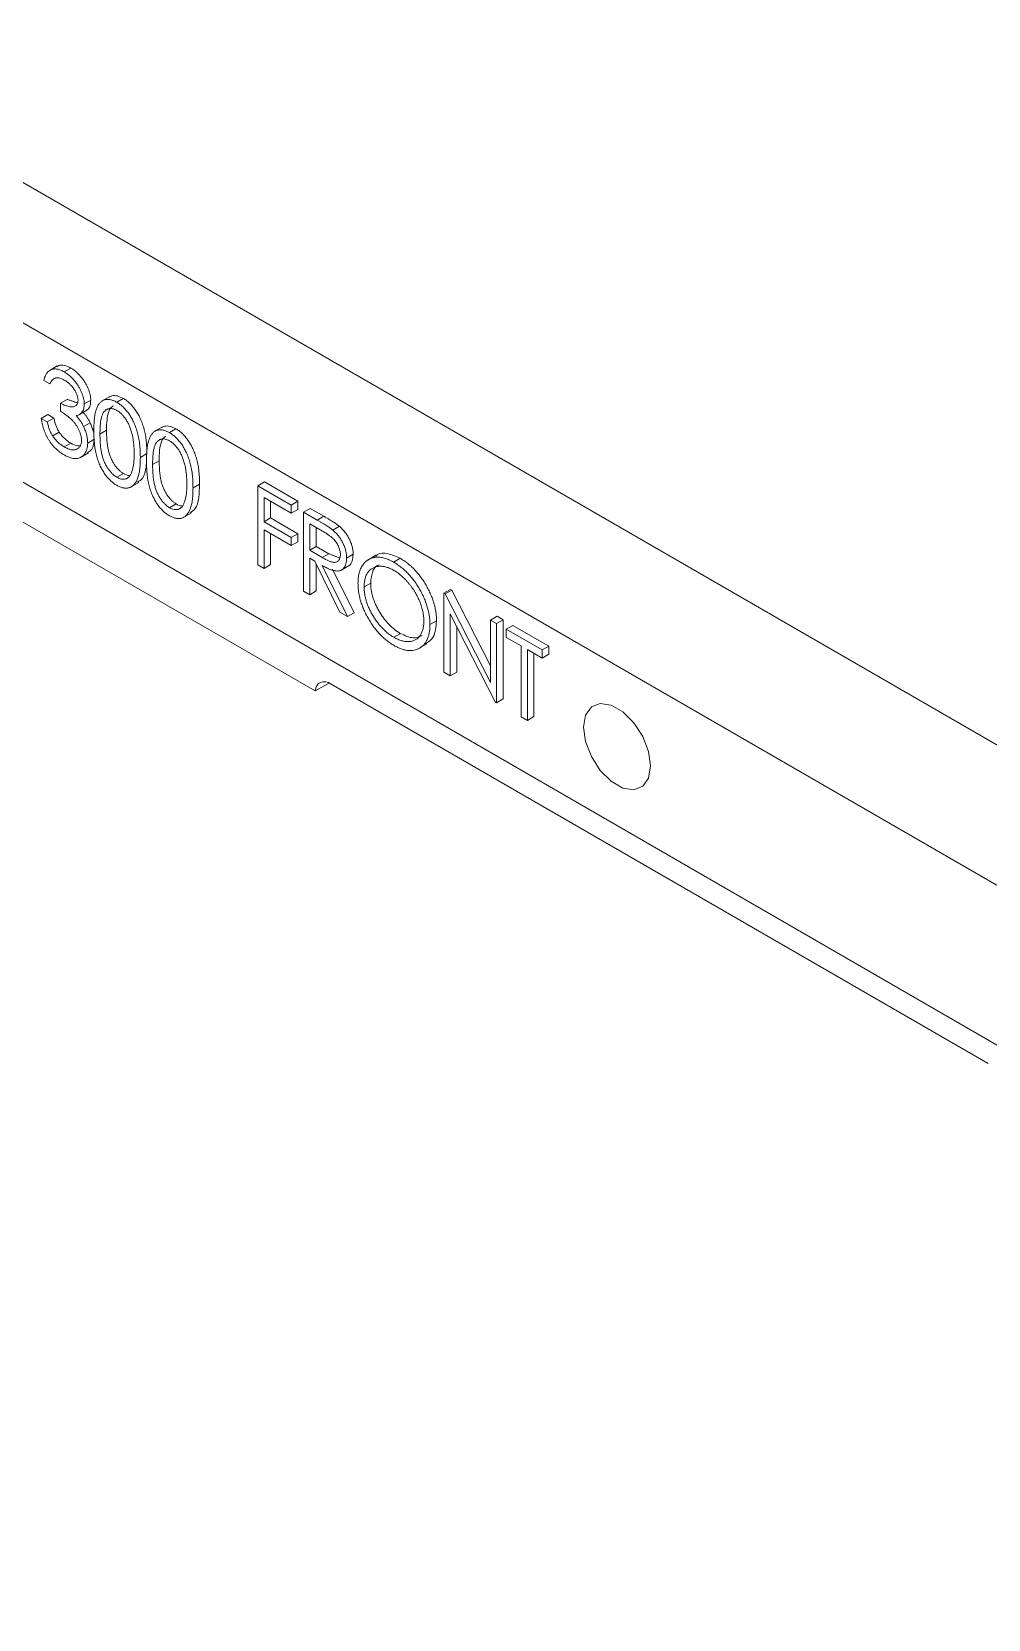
# Model space of a CAD drawing. Header units: inches. Extents: x 0 to 11, y 0 to 8.5.
# Drawn here: x 8.754 to 9.268, y 2.184 to 3.038 of the extents above; entities that cross this region are included whole.
import ezdxf

# ---------------------------------------------------------------- set-up
doc = ezdxf.new("R2010")
doc.units = ezdxf.units.IN
doc.header["$MEASUREMENT"] = 0

msp = doc.modelspace()

# ---------------------------------------------------------------- linework, layer by layer
at = {"color": 7, "linetype": 'Continuous', "lineweight": 15}
for p, q in [((8.46872, 3.1186), (9.77793, 2.36281)), ((8.40331, 3.08084), (9.73373, 2.31281)), ((8.32907, 3.03797), (9.80797, 2.18422)), ((8.33265, 3.01456), (8.90602, 2.68356)), ((8.76737, 2.85822), (8.76295, 2.85567)), ((8.77107, 2.85506), (8.77461, 2.8571)), ((8.76341, 2.84858), (8.76011, 2.85049)), ((8.76908, 2.83822), (8.77262, 2.84026)), ((8.76908, 2.83386), (8.76908, 2.83822)), ((8.77887, 2.8319), (8.78329, 2.83445)), ((8.78183, 2.8378), (8.78536, 2.83985)), ((8.79563, 2.8418), (8.79121, 2.83925)), ((8.79933, 2.83875), (8.80287, 2.84079)), ((8.75869, 2.83004), (8.76223, 2.83208)), ((8.75869, 2.83004), (8.762, 2.82813)), ((8.762, 2.82813), (8.76553, 2.83017)), ((8.76223, 2.83208), (8.76553, 2.83017)), ((8.78152, 2.8256), (8.78505, 2.82765)), ((8.76488, 2.82059), (8.76842, 2.82263)), ((8.78372, 2.81678), (8.78725, 2.81882)), ((8.79033, 2.82159), (8.79386, 2.82363)), ((8.82396, 2.82545), (8.81954, 2.8229)), ((8.82766, 2.82239), (8.8312, 2.82443)), ((8.77103, 2.81474), (8.77457, 2.81678)), ((8.77978, 2.80896), (8.7842, 2.81151)), ((8.81205, 2.80904), (8.81558, 2.81108)), ((8.79945, 2.79834), (8.80298, 2.80038)), ((8.81866, 2.80524), (8.82219, 2.80728)), ((8.80678, 2.79303), (8.8112, 2.79558)), ((8.84038, 2.79268), (8.84391, 2.79472)), ((8.87532, 2.79379), (8.87885, 2.79583)), ((8.87532, 2.79379), (8.89326, 2.78344)), ((8.87532, 2.75127), (8.87532, 2.79379)), ((8.87885, 2.79583), (8.89679, 2.78548)), ((8.82778, 2.78198), (8.83131, 2.78402)), ((8.89326, 2.77907), (8.87862, 2.78752)), ((8.87862, 2.78752), (8.87862, 2.77444)), ((8.88216, 2.78548), (8.88216, 2.77648)), ((8.89326, 2.78344), (8.89679, 2.78548)), ((8.89326, 2.78344), (8.89326, 2.77907)), ((8.89679, 2.78548), (8.89679, 2.78112)), ((8.83511, 2.77668), (8.83953, 2.77923)), ((8.87862, 2.77444), (8.88216, 2.77648)), ((8.88216, 2.77648), (8.89679, 2.76803)), ((8.89326, 2.77907), (8.89679, 2.78112)), ((8.89987, 2.77962), (8.9034, 2.78166)), ((8.89987, 2.77962), (8.90724, 2.77537)), ((8.89987, 2.73709), (8.89987, 2.77962)), ((8.9034, 2.78166), (8.91077, 2.77741)), ((8.90724, 2.77537), (8.91077, 2.77741)), ((8.87862, 2.77444), (8.89326, 2.76599)), ((8.89326, 2.76163), (8.87862, 2.77008)), ((8.87862, 2.77008), (8.87862, 2.74936)), ((8.88216, 2.76804), (8.88216, 2.7514)), ((8.89326, 2.76599), (8.89679, 2.76803)), ((8.89679, 2.76803), (8.89679, 2.76367)), ((8.91008, 2.76936), (8.90317, 2.77335)), ((8.90317, 2.77335), (8.90317, 2.75917)), ((8.90671, 2.77131), (8.90671, 2.76122)), ((8.91558, 2.76997), (8.91912, 2.77201)), ((8.89326, 2.76599), (8.89326, 2.76163)), ((8.89326, 2.76163), (8.89679, 2.76367)), ((8.90317, 2.75917), (8.90671, 2.76122)), ((8.90317, 2.75917), (8.90992, 2.75522)), ((8.90671, 2.76122), (8.91345, 2.75726)), ((8.87862, 2.74936), (8.87532, 2.75127)), ((8.87862, 2.74936), (8.88216, 2.7514)), ((8.90586, 2.75326), (8.90317, 2.75481)), ((8.90317, 2.75481), (8.90317, 2.73518)), ((8.91939, 2.72582), (8.90586, 2.75326)), ((8.90671, 2.75154), (8.90671, 2.73722)), ((8.90992, 2.75522), (8.91345, 2.75726)), ((8.90995, 2.7509), (8.92348, 2.72346)), ((8.91991, 2.74829), (8.92433, 2.75085)), ((8.923, 2.75489), (8.92654, 2.75693)), ((8.93879, 2.75643), (8.93437, 2.75387)), ((8.94826, 2.75277), (8.9518, 2.75481)), ((8.91549, 2.74887), (8.92701, 2.7255)), ((8.93245, 2.73938), (8.93598, 2.74142)), ((8.90317, 2.73518), (8.89987, 2.73709)), ((8.90317, 2.73518), (8.90671, 2.73722)), ((8.97541, 2.73601), (8.97895, 2.73805)), ((8.97541, 2.69348), (8.97541, 2.73601)), ((8.97541, 2.73601), (8.97611, 2.73561)), ((8.97611, 2.73561), (8.97964, 2.73765)), ((8.97611, 2.73561), (9.00044, 2.68809)), ((8.97895, 2.73805), (8.97964, 2.73765)), ((8.97964, 2.73765), (9.00044, 2.69704)), ((8.92348, 2.72346), (8.91939, 2.72582)), ((8.92348, 2.72346), (8.92701, 2.7255)), ((9.00299, 2.67756), (8.97872, 2.72497)), ((8.97872, 2.72497), (8.97872, 2.69157)), ((9.00044, 2.72156), (9.00397, 2.7236)), ((9.00397, 2.7236), (9.00728, 2.7217)), ((8.96786, 2.71912), (8.97139, 2.72116)), ((8.98225, 2.71806), (8.98225, 2.69361)), ((9.00044, 2.72156), (9.00374, 2.71965)), ((9.00044, 2.68809), (9.00044, 2.72156)), ((9.00374, 2.71965), (9.00728, 2.7217)), ((9.00374, 2.71965), (9.00374, 2.67713)), ((9.00728, 2.7217), (9.00728, 2.67917)), ((9.00894, 2.71666), (9.01247, 2.7187)), ((9.00894, 2.71666), (9.0283, 2.70548)), ((9.00894, 2.71229), (9.00894, 2.71666)), ((9.01247, 2.7187), (9.03183, 2.70752)), ((8.94843, 2.71233), (8.95196, 2.71437)), ((8.96175, 2.70621), (8.96617, 2.70877)), ((9.01696, 2.70766), (9.00894, 2.71229)), ((9.01696, 2.66949), (9.01696, 2.70766)), ((9.0283, 2.70548), (9.03183, 2.70752)), ((9.03183, 2.70752), (9.03183, 2.70316)), ((9.0283, 2.70112), (9.02027, 2.70575)), ((9.02027, 2.70575), (9.02027, 2.66759)), ((9.0238, 2.70371), (9.0238, 2.66963)), ((9.0283, 2.70548), (9.0283, 2.70112)), ((9.0283, 2.70112), (9.03183, 2.70316)), ((8.97872, 2.69157), (8.97541, 2.69348)), ((8.97872, 2.69157), (8.98225, 2.69361)), ((9.26825, 2.48313), (8.91476, 2.68719)), ((9.00374, 2.67713), (9.00299, 2.67756)), ((9.00374, 2.67713), (9.00728, 2.67917)), ((9.02027, 2.66759), (9.01696, 2.66949)), ((9.02027, 2.66759), (9.0238, 2.66963))]:
    msp.add_line(p, q, dxfattribs=at)
at = {"color": 7, "linetype": 'Continuous', "lineweight": 15, "flags": 128}
for points in [[(8.90602, 2.68356), (8.90639, 2.6851), (8.90703, 2.68639), (8.90791, 2.68738), (8.909, 2.68805), (8.91027, 2.68837), (8.91169, 2.68833), (8.9132, 2.68793), (8.91476, 2.68719)], [(8.9137, 2.68773), (8.9113, 2.68642), (8.90602, 2.68356)], [(9.08655, 2.64314), (9.08547, 2.65089), (9.08233, 2.65896), (9.07754, 2.66637), (9.07165, 2.67224), (9.06539, 2.67586), (9.05951, 2.67678), (9.05471, 2.6749), (9.05158, 2.67045), (9.05049, 2.66396), (9.05158, 2.65621), (9.05471, 2.64814), (9.05951, 2.64072), (9.06539, 2.63485), (9.07165, 2.63123), (9.07754, 2.63031), (9.08233, 2.63219), (9.08547, 2.63664), (9.08655, 2.64314)]]:
    msp.add_lwpolyline(points, dxfattribs=at)
at = {"color": 7, "linetype": 'Continuous', "lineweight": 15}
for points, knots in [([(8.76011, 2.85049), (8.7602, 2.85086), (8.76037, 2.8516), (8.76074, 2.85258), (8.76114, 2.85349), (8.76161, 2.85426), (8.76213, 2.85494), (8.76273, 2.85549), (8.76338, 2.85595), (8.76409, 2.85627), (8.76484, 2.85651), (8.76563, 2.85662), (8.76646, 2.85664), (8.76731, 2.85654), (8.76821, 2.85633), (8.76913, 2.85602), (8.77009, 2.85561), (8.77074, 2.85525), (8.77107, 2.85506)], [0, 0, 0, 0, 0.072625, 0.141977, 0.208985, 0.273957, 0.336889, 0.398745, 0.460116, 0.520825, 0.580994, 0.640152, 0.698622, 0.757271, 0.816427, 0.876254, 0.937165, 1, 1, 1, 1]), ([(8.77112, 2.85068), (8.7707, 2.8509), (8.76988, 2.85134), (8.7687, 2.85173), (8.7676, 2.85191), (8.76676, 2.85184), (8.76614, 2.85165), (8.7657, 2.85143), (8.76526, 2.85116), (8.76486, 2.85077), (8.76446, 2.85035), (8.7641, 2.84983), (8.76374, 2.84924), (8.76352, 2.8488), (8.76341, 2.84858)], [0, 0, 0, 0, 0.122712, 0.239685, 0.351816, 0.463766, 0.520818, 0.579448, 0.640604, 0.705298, 0.773634, 0.844669, 0.920057, 1, 1, 1, 1]), ([(8.76708, 2.85771), (8.76741, 2.858), (8.76846, 2.8589), (8.77117, 2.85874), (8.77346, 2.85765), (8.77461, 2.8571)], [0, 0, 0, 0, 0.184627, 0.59214, 1, 1, 1, 1]), ([(8.77107, 2.85506), (8.77155, 2.85477), (8.7725, 2.85419), (8.7739, 2.85308), (8.77525, 2.85182), (8.77653, 2.85042), (8.77772, 2.84891), (8.77878, 2.84733), (8.7797, 2.84569), (8.78046, 2.84403), (8.78106, 2.84237), (8.78151, 2.84077), (8.78178, 2.83923), (8.78181, 2.83828), (8.78183, 2.8378)], [0, 0, 0, 0, 0.090254, 0.17854, 0.266093, 0.354631, 0.441886, 0.525747, 0.608114, 0.690197, 0.770821, 0.848326, 0.924012, 1, 1, 1, 1]), ([(8.77461, 2.8571), (8.77509, 2.85681), (8.77604, 2.85623), (8.77744, 2.85512), (8.77878, 2.85386), (8.78007, 2.85246), (8.78126, 2.85096), (8.78232, 2.84937), (8.78323, 2.84774), (8.784, 2.84607), (8.7846, 2.84441), (8.78504, 2.84281), (8.78531, 2.84128), (8.78535, 2.84032), (8.78536, 2.83985)], [0, 0, 0, 0, 0.090254, 0.17854, 0.266093, 0.354631, 0.441886, 0.525747, 0.608114, 0.690197, 0.770821, 0.848326, 0.924012, 1, 1, 1, 1]), ([(8.77852, 2.83973), (8.77852, 2.83995), (8.77851, 2.8404), (8.7784, 2.84111), (8.77824, 2.84183), (8.77801, 2.84256), (8.77771, 2.84332), (8.77735, 2.84408), (8.77691, 2.84486), (8.77642, 2.84564), (8.77589, 2.84642), (8.77531, 2.84715), (8.77469, 2.84785), (8.77405, 2.8485), (8.77336, 2.84911), (8.77264, 2.84968), (8.77189, 2.85021), (8.77138, 2.85052), (8.77112, 2.85068)], [0, 0, 0, 0, 0.055275, 0.109966, 0.163247, 0.218076, 0.273301, 0.330909, 0.390995, 0.454176, 0.518862, 0.583311, 0.648517, 0.715031, 0.782502, 0.852323, 0.924928, 1, 1, 1, 1]), ([(8.76908, 2.83822), (8.76954, 2.83797), (8.77043, 2.83747), (8.77173, 2.83693), (8.77298, 2.8365), (8.77414, 2.83628), (8.7752, 2.83619), (8.77612, 2.83626), (8.77688, 2.83649), (8.77749, 2.83689), (8.77795, 2.83743), (8.77829, 2.83808), (8.77848, 2.83885), (8.77851, 2.83943), (8.77852, 2.83973)], [0, 0, 0, 0, 0.110166, 0.215787, 0.318027, 0.417574, 0.51165, 0.596162, 0.672935, 0.74367, 0.810677, 0.874059, 0.936696, 1, 1, 1, 1]), ([(8.78183, 2.8378), (8.78182, 2.83736), (8.78179, 2.8365), (8.78159, 2.83533), (8.78125, 2.83432), (8.78077, 2.83345), (8.78016, 2.83274), (8.77941, 2.83217), (8.77854, 2.83176), (8.77787, 2.83161), (8.77753, 2.83154)], [0, 0, 0, 0, 0.128068, 0.250608, 0.37063, 0.490072, 0.610375, 0.734313, 0.863217, 1, 1, 1, 1]), ([(8.78536, 2.83985), (8.7853, 2.83891), (8.78517, 2.83703), (8.78425, 2.83504), (8.78315, 2.83461), (8.78271, 2.83444)], [0, 0, 0, 0, 0.374568, 0.748841, 1, 1, 1, 1]), ([(8.78702, 2.82348), (8.78703, 2.82416), (8.78703, 2.82548), (8.78711, 2.82737), (8.78723, 2.82911), (8.7874, 2.8307), (8.78761, 2.83215), (8.78788, 2.83344), (8.7882, 2.83459), (8.78856, 2.83561), (8.78897, 2.83649), (8.78942, 2.83729), (8.78992, 2.83797), (8.79044, 2.83858), (8.79102, 2.83909), (8.79162, 2.83951), (8.79228, 2.83982), (8.79296, 2.84006), (8.79369, 2.84019), (8.79443, 2.84025), (8.7952, 2.84022), (8.79599, 2.84009), (8.7968, 2.8399), (8.79762, 2.8396), (8.79847, 2.83923), (8.79904, 2.83891), (8.79933, 2.83875)], [0, 0, 0, 0, 0.068595, 0.133246, 0.194313, 0.251279, 0.304513, 0.354235, 0.400481, 0.443411, 0.484015, 0.523252, 0.561042, 0.5979, 0.633518, 0.668314, 0.702496, 0.736685, 0.770293, 0.803437, 0.835913, 0.86846, 0.900847, 0.933467, 0.966258, 1, 1, 1, 1]), ([(8.79945, 2.83432), (8.79904, 2.83453), (8.79822, 2.83495), (8.79702, 2.8353), (8.79586, 2.83536), (8.79495, 2.83522), (8.79424, 2.83499), (8.79375, 2.83473), (8.79328, 2.83439), (8.79285, 2.83398), (8.79245, 2.8335), (8.79209, 2.83294), (8.79175, 2.83231), (8.79145, 2.83161), (8.79118, 2.83079), (8.79096, 2.82986), (8.79075, 2.8288), (8.79061, 2.8276), (8.79048, 2.82629), (8.79039, 2.82484), (8.79033, 2.82327), (8.79033, 2.82216), (8.79033, 2.82159)], [0, 0, 0, 0, 0.0603866, 0.1208832, 0.1827546, 0.247811, 0.2812991, 0.3150876, 0.3497024, 0.3848566, 0.4209662, 0.4585112, 0.4971747, 0.537602, 0.580503, 0.6274675, 0.6783882, 0.7339832, 0.7937467, 0.8577137, 0.9266979, 1, 1, 1, 1]), ([(8.79748, 2.83671), (8.79715, 2.83654), (8.79619, 2.83606), (8.79482, 2.83371), (8.79395, 2.82942), (8.79389, 2.82556), (8.79386, 2.82363)], [0, 0, 0, 0, 0.098417, 0.278747, 0.638804, 1, 1, 1, 1]), ([(8.79526, 2.84141), (8.79575, 2.8417), (8.797, 2.84243), (8.79966, 2.84232), (8.8018, 2.8413), (8.80287, 2.84079)], [0, 0, 0, 0, 0.244243, 0.622159, 1, 1, 1, 1]), ([(8.79933, 2.83875), (8.79963, 2.83857), (8.80021, 2.83822), (8.80107, 2.83761), (8.80191, 2.83694), (8.80273, 2.8362), (8.80353, 2.83541), (8.80431, 2.83455), (8.80507, 2.83362), (8.8058, 2.83264), (8.80651, 2.8316), (8.80717, 2.8305), (8.8078, 2.82935), (8.8084, 2.82815), (8.80895, 2.82689), (8.80947, 2.82558), (8.80993, 2.82422), (8.81038, 2.82281), (8.81077, 2.82133), (8.81112, 2.81978), (8.81141, 2.81816), (8.81164, 2.81648), (8.81182, 2.81471), (8.81196, 2.81288), (8.81203, 2.81098), (8.81204, 2.80969), (8.81205, 2.80904)], [0, 0, 0, 0, 0.033788, 0.067194, 0.099862, 0.132567, 0.165151, 0.197913, 0.231319, 0.265083, 0.299255, 0.334399, 0.369943, 0.406284, 0.444064, 0.482998, 0.523354, 0.565537, 0.609613, 0.656391, 0.705885, 0.758325, 0.813832, 0.872795, 0.934722, 1, 1, 1, 1]), ([(8.80287, 2.84079), (8.80316, 2.84061), (8.80375, 2.84027), (8.80461, 2.83965), (8.80545, 2.83898), (8.80627, 2.83824), (8.80707, 2.83745), (8.80785, 2.83659), (8.8086, 2.83567), (8.80933, 2.83468), (8.81004, 2.83364), (8.81071, 2.83254), (8.81134, 2.83139), (8.81193, 2.83019), (8.81248, 2.82893), (8.813, 2.82762), (8.81347, 2.82626), (8.81392, 2.82485), (8.81431, 2.82337), (8.81466, 2.82182), (8.81494, 2.82021), (8.81518, 2.81852), (8.81536, 2.81675), (8.81549, 2.81492), (8.81556, 2.81302), (8.81558, 2.81174), (8.81558, 2.81108)], [0, 0, 0, 0, 0.033788, 0.067194, 0.099862, 0.132567, 0.165151, 0.197913, 0.231319, 0.265083, 0.299255, 0.334399, 0.369943, 0.406284, 0.444064, 0.482998, 0.523354, 0.565537, 0.609613, 0.656391, 0.705885, 0.758325, 0.813832, 0.872795, 0.934722, 1, 1, 1, 1]), ([(8.77098, 2.81041), (8.77058, 2.81065), (8.76981, 2.81112), (8.76867, 2.81191), (8.76758, 2.8128), (8.76654, 2.81375), (8.76556, 2.81476), (8.76462, 2.81585), (8.76373, 2.81701), (8.7629, 2.81825), (8.76212, 2.81954), (8.76142, 2.82089), (8.76078, 2.82229), (8.76022, 2.82374), (8.75972, 2.82525), (8.75931, 2.8268), (8.75895, 2.82841), (8.75878, 2.82949), (8.75869, 2.83004)], [0, 0, 0, 0, 0.065541, 0.128963, 0.190377, 0.250092, 0.308548, 0.366398, 0.424542, 0.48317, 0.542243, 0.601739, 0.662506, 0.724856, 0.789128, 0.856346, 0.926295, 1, 1, 1, 1]), ([(8.762, 2.82813), (8.76208, 2.82776), (8.76225, 2.82702), (8.76254, 2.82594), (8.76286, 2.82491), (8.76321, 2.82394), (8.76358, 2.82302), (8.76398, 2.82216), (8.76441, 2.82134), (8.76473, 2.82084), (8.76488, 2.82059)], [0, 0, 0, 0, 0.14977, 0.291316, 0.425966, 0.55216, 0.671527, 0.786122, 0.895325, 1, 1, 1, 1]), ([(8.76553, 2.83017), (8.76562, 2.8298), (8.76579, 2.82906), (8.76607, 2.82798), (8.7664, 2.82695), (8.76674, 2.82598), (8.76711, 2.82506), (8.76752, 2.8242), (8.76794, 2.82338), (8.76826, 2.82288), (8.76842, 2.82263)], [0, 0, 0, 0, 0.14977, 0.291316, 0.425966, 0.55216, 0.671527, 0.786122, 0.895325, 1, 1, 1, 1]), ([(8.78041, 2.81832), (8.7804, 2.81873), (8.78036, 2.81954), (8.78012, 2.82084), (8.77971, 2.82219), (8.77915, 2.82358), (8.77846, 2.82496), (8.77766, 2.8263), (8.77673, 2.82755), (8.77588, 2.82854), (8.77512, 2.82932), (8.77448, 2.82992), (8.77376, 2.83053), (8.77296, 2.83117), (8.7721, 2.83182), (8.77116, 2.83249), (8.77014, 2.83318), (8.76944, 2.83363), (8.76908, 2.83386)], [0, 0, 0, 0, 0.066909, 0.133485, 0.201035, 0.271234, 0.34288, 0.413836, 0.485977, 0.56023, 0.599884, 0.644055, 0.691892, 0.744688, 0.801492, 0.862858, 0.929328, 1, 1, 1, 1]), ([(8.77753, 2.83154), (8.77792, 2.83109), (8.77869, 2.83021), (8.77975, 2.82875), (8.78071, 2.82722), (8.78125, 2.82614), (8.78152, 2.8256)], [0, 0, 0, 0, 0.25388, 0.503009, 0.750291, 1, 1, 1, 1]), ([(8.78106, 2.83358), (8.78145, 2.83313), (8.78223, 2.83225), (8.78329, 2.83079), (8.78425, 2.82926), (8.78478, 2.82819), (8.78505, 2.82765)], [0, 0, 0, 0, 0.25388, 0.503009, 0.750291, 1, 1, 1, 1]), ([(8.78505, 2.82765), (8.78523, 2.82726), (8.78558, 2.8265), (8.78602, 2.82536), (8.78641, 2.82423), (8.78666, 2.82331), (8.78679, 2.82276), (8.78683, 2.82259)], [0, 0, 0, 0, 0.1281355, 0.2541727, 0.3781116, 0.5017123, 0.5600028, 0.5600028, 0.5600028, 0.5600028]), ([(8.80874, 2.81096), (8.80874, 2.81148), (8.80872, 2.81248), (8.80868, 2.81397), (8.80857, 2.81543), (8.80844, 2.81682), (8.80826, 2.81818), (8.80806, 2.81948), (8.8078, 2.82073), (8.80752, 2.82194), (8.80719, 2.8231), (8.80683, 2.8242), (8.80645, 2.82526), (8.80604, 2.82627), (8.8056, 2.82723), (8.80512, 2.82813), (8.80461, 2.82899), (8.80391, 2.83005), (8.80299, 2.83124), (8.80185, 2.83251), (8.80065, 2.83355), (8.79985, 2.83406), (8.79945, 2.83432)], [0, 0, 0, 0, 0.065681, 0.128486, 0.188175, 0.245106, 0.299448, 0.350823, 0.399942, 0.446672, 0.491255, 0.533376, 0.573853, 0.612526, 0.649597, 0.685532, 0.720106, 0.753838, 0.818925, 0.880493, 0.940311, 1, 1, 1, 1]), ([(8.82359, 2.82505), (8.82408, 2.82534), (8.82533, 2.82607), (8.82799, 2.82597), (8.83013, 2.82495), (8.8312, 2.82443)], [0, 0, 0, 0, 0.244243, 0.622159, 1, 1, 1, 1]), ([(8.76488, 2.82059), (8.76509, 2.82029), (8.7655, 2.81968), (8.76617, 2.81883), (8.76688, 2.81801), (8.76763, 2.81727), (8.76842, 2.81655), (8.76926, 2.8159), (8.77013, 2.81527), (8.77073, 2.81492), (8.77103, 2.81474)], [0, 0, 0, 0, 0.118271, 0.236178, 0.355663, 0.475904, 0.600127, 0.728608, 0.861313, 1, 1, 1, 1]), ([(8.76842, 2.82263), (8.76862, 2.82233), (8.76904, 2.82172), (8.76971, 2.82087), (8.77041, 2.82006), (8.77117, 2.81931), (8.77196, 2.81859), (8.77279, 2.81794), (8.77367, 2.81731), (8.77427, 2.81696), (8.77457, 2.81678)], [0, 0, 0, 0, 0.118271, 0.236178, 0.355663, 0.475904, 0.600127, 0.728608, 0.861313, 1, 1, 1, 1]), ([(8.77103, 2.81474), (8.77138, 2.81455), (8.77205, 2.81417), (8.77304, 2.81374), (8.77397, 2.81339), (8.77485, 2.81319), (8.77568, 2.81308), (8.77645, 2.81311), (8.77718, 2.81324), (8.77784, 2.81348), (8.77844, 2.81382), (8.77897, 2.81424), (8.77942, 2.81472), (8.77978, 2.81529), (8.78007, 2.81593), (8.78026, 2.81666), (8.7804, 2.81745), (8.78041, 2.81803), (8.78041, 2.81832)], [0, 0, 0, 0, 0.076072, 0.148752, 0.218403, 0.28576, 0.350598, 0.414964, 0.478069, 0.541761, 0.60435, 0.664075, 0.721464, 0.777587, 0.832644, 0.887844, 0.94346, 1, 1, 1, 1]), ([(8.78152, 2.8256), (8.7817, 2.82522), (8.78205, 2.82446), (8.78248, 2.82332), (8.78287, 2.82219), (8.78318, 2.82107), (8.78342, 2.81998), (8.78359, 2.81889), (8.78369, 2.81782), (8.78371, 2.81713), (8.78372, 2.81678)], [0, 0, 0, 0, 0.128136, 0.254173, 0.378112, 0.501712, 0.623986, 0.747096, 0.872875, 1, 1, 1, 1]), ([(8.78725, 2.81882), (8.78704, 2.81681), (8.78667, 2.81338), (8.78447, 2.8121), (8.78355, 2.81157)], [0, 0, 0, 0, 0.587933, 1, 1, 1, 1]), ([(8.79933, 2.79404), (8.79904, 2.79421), (8.79847, 2.79455), (8.79762, 2.79516), (8.7968, 2.79582), (8.796, 2.79654), (8.79521, 2.79732), (8.79445, 2.79817), (8.79371, 2.79907), (8.79299, 2.80003), (8.79231, 2.80105), (8.79166, 2.80212), (8.79105, 2.80324), (8.79049, 2.80441), (8.78995, 2.80563), (8.78946, 2.8069), (8.789, 2.80822), (8.78858, 2.80959), (8.78821, 2.81103), (8.78789, 2.81256), (8.78763, 2.81417), (8.78741, 2.81586), (8.78723, 2.81765), (8.78711, 2.81952), (8.78703, 2.82149), (8.78703, 2.82281), (8.78702, 2.82348)], [0, 0, 0, 0, 0.033787, 0.066622, 0.099285, 0.131361, 0.163585, 0.196104, 0.228902, 0.262158, 0.295991, 0.330218, 0.36506, 0.400951, 0.43762, 0.475708, 0.515381, 0.556414, 0.599765, 0.646424, 0.696431, 0.749782, 0.806573, 0.867436, 0.931887, 1, 1, 1, 1]), ([(8.79033, 2.82159), (8.79033, 2.82102), (8.79033, 2.81992), (8.79039, 2.81828), (8.79048, 2.81674), (8.79059, 2.81528), (8.79076, 2.81391), (8.79095, 2.81263), (8.79117, 2.81143), (8.79144, 2.81031), (8.79175, 2.80925), (8.79208, 2.80823), (8.79244, 2.80726), (8.79284, 2.80631), (8.79328, 2.80541), (8.79374, 2.80453), (8.79424, 2.80369), (8.79494, 2.80264), (8.79587, 2.80143), (8.79703, 2.80017), (8.79823, 2.79911), (8.79904, 2.79859), (8.79945, 2.79834)], [0, 0, 0, 0, 0.072951, 0.141584, 0.205926, 0.265301, 0.320597, 0.371817, 0.41879, 0.461699, 0.502134, 0.540804, 0.578181, 0.614297, 0.649678, 0.684299, 0.718359, 0.752081, 0.817652, 0.879722, 0.939966, 1, 1, 1, 1]), ([(8.79386, 2.82363), (8.79386, 2.82306), (8.79387, 2.82196), (8.79393, 2.82032), (8.79402, 2.81878), (8.79413, 2.81733), (8.7943, 2.81595), (8.79448, 2.81467), (8.79471, 2.81347), (8.79498, 2.81235), (8.79528, 2.81129), (8.79562, 2.81027), (8.79597, 2.8093), (8.79638, 2.80835), (8.79681, 2.80745), (8.79727, 2.80657), (8.79778, 2.80573), (8.79848, 2.80468), (8.7994, 2.80347), (8.80057, 2.80221), (8.80176, 2.80115), (8.80258, 2.80063), (8.80298, 2.80038)], [0, 0, 0, 0, 0.072951, 0.141584, 0.205926, 0.265301, 0.320597, 0.371817, 0.41879, 0.461699, 0.502134, 0.540804, 0.578181, 0.614297, 0.649678, 0.684299, 0.718359, 0.752081, 0.817652, 0.879722, 0.939966, 1, 1, 1, 1]), ([(8.81535, 2.80713), (8.81535, 2.80781), (8.81536, 2.80913), (8.81544, 2.81102), (8.81556, 2.81275), (8.81573, 2.81435), (8.81594, 2.8158), (8.81621, 2.81709), (8.81653, 2.81824), (8.81689, 2.81925), (8.8173, 2.82014), (8.81775, 2.82093), (8.81825, 2.82162), (8.81877, 2.82223), (8.81935, 2.82273), (8.81995, 2.82316), (8.82061, 2.82347), (8.82129, 2.8237), (8.82202, 2.82384), (8.82276, 2.82389), (8.82353, 2.82387), (8.82432, 2.82374), (8.82513, 2.82354), (8.82595, 2.82325), (8.8268, 2.82287), (8.82737, 2.82255), (8.82766, 2.82239)], [0, 0, 0, 0, 0.068595, 0.133246, 0.194313, 0.251279, 0.304513, 0.354235, 0.400481, 0.443411, 0.484015, 0.523252, 0.561042, 0.5979, 0.633518, 0.668314, 0.702496, 0.736685, 0.770293, 0.803437, 0.835913, 0.86846, 0.900847, 0.933467, 0.966258, 1, 1, 1, 1]), ([(8.82778, 2.81797), (8.82737, 2.81818), (8.82655, 2.8186), (8.82535, 2.81895), (8.82419, 2.819), (8.82328, 2.81887), (8.82257, 2.81864), (8.82208, 2.81837), (8.82161, 2.81804), (8.82118, 2.81762), (8.82078, 2.81714), (8.82042, 2.81659), (8.82008, 2.81596), (8.81978, 2.81525), (8.81951, 2.81444), (8.81929, 2.8135), (8.81908, 2.81245), (8.81894, 2.81125), (8.81881, 2.80993), (8.81872, 2.80848), (8.81866, 2.80692), (8.81866, 2.80581), (8.81866, 2.80524)], [0, 0, 0, 0, 0.060387, 0.120883, 0.182755, 0.247811, 0.281299, 0.315088, 0.349702, 0.384857, 0.420966, 0.458511, 0.497175, 0.537602, 0.580503, 0.627468, 0.678388, 0.733983, 0.793747, 0.857714, 0.926698, 1, 1, 1, 1]), ([(8.82581, 2.82036), (8.82547, 2.82019), (8.82452, 2.81971), (8.82315, 2.81736), (8.82228, 2.81306), (8.82222, 2.80921), (8.82219, 2.80728)], [0, 0, 0, 0, 0.098417, 0.278747, 0.638804, 1, 1, 1, 1]), ([(8.82766, 2.82239), (8.82796, 2.82222), (8.82854, 2.82187), (8.8294, 2.82126), (8.83024, 2.82059), (8.83106, 2.81985), (8.83186, 2.81905), (8.83264, 2.81819), (8.8334, 2.81727), (8.83413, 2.81628), (8.83484, 2.81524), (8.8355, 2.81414), (8.83613, 2.81299), (8.83673, 2.81179), (8.83728, 2.81054), (8.8378, 2.80923), (8.83826, 2.80787), (8.83871, 2.80645), (8.8391, 2.80497), (8.83945, 2.80343), (8.83973, 2.80181), (8.83997, 2.80012), (8.84015, 2.79836), (8.84029, 2.79652), (8.84036, 2.79462), (8.84037, 2.79334), (8.84038, 2.79268)], [0, 0, 0, 0, 0.033788, 0.067194, 0.099862, 0.132567, 0.165151, 0.197913, 0.231319, 0.265083, 0.299255, 0.334399, 0.369943, 0.406284, 0.444064, 0.482998, 0.523354, 0.565537, 0.609613, 0.656391, 0.705885, 0.758325, 0.813832, 0.872795, 0.934722, 1, 1, 1, 1]), ([(8.83707, 2.79461), (8.83707, 2.79512), (8.83705, 2.79613), (8.83701, 2.79762), (8.8369, 2.79907), (8.83677, 2.80047), (8.83659, 2.80182), (8.83639, 2.80312), (8.83613, 2.80438), (8.83585, 2.80559), (8.83552, 2.80674), (8.83516, 2.80785), (8.83478, 2.80891), (8.83437, 2.80991), (8.83393, 2.81087), (8.83345, 2.81178), (8.83294, 2.81264), (8.83224, 2.81369), (8.83132, 2.81489), (8.83018, 2.81616), (8.82898, 2.8172), (8.82818, 2.81771), (8.82778, 2.81797)], [0, 0, 0, 0, 0.065681, 0.128486, 0.188175, 0.245106, 0.299448, 0.350823, 0.399942, 0.446672, 0.491255, 0.533376, 0.573853, 0.612526, 0.649597, 0.685532, 0.720106, 0.753838, 0.818925, 0.880493, 0.940311, 1, 1, 1, 1]), ([(8.8312, 2.82443), (8.83149, 2.82426), (8.83208, 2.82391), (8.83294, 2.8233), (8.83378, 2.82263), (8.8346, 2.82189), (8.8354, 2.8211), (8.83617, 2.82023), (8.83693, 2.81931), (8.83766, 2.81832), (8.83837, 2.81728), (8.83904, 2.81618), (8.83967, 2.81503), (8.84026, 2.81383), (8.84081, 2.81258), (8.84133, 2.81127), (8.8418, 2.80991), (8.84225, 2.80849), (8.84264, 2.80702), (8.84299, 2.80547), (8.84327, 2.80385), (8.84351, 2.80216), (8.84369, 2.8004), (8.84382, 2.79856), (8.84389, 2.79666), (8.8439, 2.79538), (8.84391, 2.79472)], [0, 0, 0, 0, 0.033788, 0.067194, 0.099862, 0.132567, 0.165151, 0.197913, 0.231319, 0.265083, 0.299255, 0.334399, 0.369943, 0.406284, 0.444064, 0.482998, 0.523354, 0.565537, 0.609613, 0.656391, 0.705885, 0.758325, 0.813832, 0.872795, 0.934722, 1, 1, 1, 1]), ([(8.78372, 2.81678), (8.7837, 2.81619), (8.78366, 2.81503), (8.78332, 2.81347), (8.7828, 2.81205), (8.78206, 2.81084), (8.78116, 2.80982), (8.78008, 2.80907), (8.77885, 2.8086), (8.77747, 2.80841), (8.77598, 2.80848), (8.77438, 2.80886), (8.77271, 2.80947), (8.77156, 2.81009), (8.77098, 2.81041)], [0, 0, 0, 0, 0.079648, 0.158922, 0.239619, 0.322609, 0.406035, 0.487602, 0.569685, 0.653036, 0.737436, 0.822478, 0.909748, 1, 1, 1, 1]), ([(8.77457, 2.81678), (8.77588, 2.81605), (8.77778, 2.815), (8.77932, 2.81533), (8.7798, 2.81543)], [0, 0, 0, 0, 0.686151, 1, 1, 1, 1]), ([(8.81205, 2.80904), (8.81204, 2.80839), (8.81203, 2.80713), (8.81196, 2.80532), (8.81182, 2.80365), (8.81165, 2.8021), (8.81141, 2.80069), (8.81112, 2.79941), (8.8108, 2.79825), (8.8104, 2.79724), (8.80997, 2.79634), (8.80949, 2.79553), (8.80898, 2.79482), (8.80843, 2.7942), (8.80784, 2.79367), (8.8072, 2.79326), (8.80653, 2.79293), (8.80582, 2.79269), (8.80508, 2.79256), (8.80433, 2.7925), (8.80354, 2.79255), (8.80274, 2.79266), (8.80192, 2.79287), (8.80107, 2.79318), (8.80021, 2.79355), (8.79963, 2.79387), (8.79933, 2.79404)], [0, 0, 0, 0, 0.065063, 0.126773, 0.185516, 0.240765, 0.29298, 0.34225, 0.388919, 0.432776, 0.474628, 0.514775, 0.553606, 0.591426, 0.628028, 0.663804, 0.698984, 0.733591, 0.767628, 0.801208, 0.834264, 0.866981, 0.89972, 0.932702, 0.966176, 1, 1, 1, 1]), ([(8.80735, 2.80108), (8.80746, 2.80139), (8.80768, 2.80203), (8.80797, 2.80306), (8.8082, 2.80418), (8.80841, 2.80537), (8.80855, 2.80665), (8.80866, 2.80801), (8.80873, 2.80945), (8.80874, 2.81045), (8.80874, 2.81096)], [0, 0, 0, 0, 0.110588, 0.224542, 0.342503, 0.464324, 0.590756, 0.722227, 0.858843, 1, 1, 1, 1]), ([(8.79945, 2.79834), (8.79985, 2.79812), (8.80067, 2.79769), (8.80186, 2.79738), (8.80301, 2.79727), (8.80392, 2.79742), (8.80461, 2.79766), (8.8051, 2.79791), (8.80556, 2.79826), (8.80599, 2.79867), (8.80638, 2.79915), (8.80674, 2.79972), (8.80707, 2.80036), (8.80725, 2.80083), (8.80735, 2.80108)], [0, 0, 0, 0, 0.112813, 0.225394, 0.339595, 0.459675, 0.521735, 0.583926, 0.648174, 0.713881, 0.781004, 0.851451, 0.924051, 1, 1, 1, 1]), ([(8.80298, 2.80038), (8.80403, 2.79981), (8.80516, 2.79921), (8.80604, 2.7994), (8.8061, 2.79941)], [0, 0, 0, 0, 0.936837, 1, 1, 1, 1]), ([(8.81523, 2.8055), (8.81521, 2.80495), (8.81506, 2.802), (8.81398, 2.79785), (8.81146, 2.79637), (8.81047, 2.79579)], [0, 0, 0, 0, 0.121276, 0.655279, 1, 1, 1, 1]), ([(8.82766, 2.77768), (8.82737, 2.77786), (8.8268, 2.7782), (8.82595, 2.7788), (8.82513, 2.77947), (8.82433, 2.78019), (8.82354, 2.78096), (8.82278, 2.78181), (8.82204, 2.78272), (8.82132, 2.78368), (8.82064, 2.7847), (8.81999, 2.78576), (8.81938, 2.78689), (8.81881, 2.78806), (8.81828, 2.78927), (8.81779, 2.79054), (8.81733, 2.79186), (8.81691, 2.79324), (8.81654, 2.79468), (8.81622, 2.79621), (8.81596, 2.79781), (8.81574, 2.79951), (8.81556, 2.8013), (8.81544, 2.80317), (8.81536, 2.80513), (8.81535, 2.80645), (8.81535, 2.80713)], [0, 0, 0, 0, 0.0337871, 0.0666217, 0.0992849, 0.1313612, 0.1635852, 0.1961039, 0.2289023, 0.2621581, 0.2959912, 0.3302178, 0.3650598, 0.4009507, 0.4376204, 0.4757075, 0.5153807, 0.5564135, 0.5997648, 0.6464242, 0.6964314, 0.7497815, 0.8065733, 0.8674355, 0.9318868, 1, 1, 1, 1]), ([(8.81866, 2.80524), (8.81866, 2.80467), (8.81866, 2.80357), (8.81872, 2.80193), (8.81881, 2.80038), (8.81892, 2.79893), (8.81909, 2.79756), (8.81928, 2.79627), (8.8195, 2.79507), (8.81977, 2.79395), (8.82008, 2.79289), (8.82041, 2.79188), (8.82077, 2.7909), (8.82117, 2.78996), (8.82161, 2.78905), (8.82207, 2.78817), (8.82257, 2.78734), (8.82327, 2.78628), (8.8242, 2.78507), (8.82536, 2.78381), (8.82656, 2.78275), (8.82737, 2.78224), (8.82778, 2.78198)], [0, 0, 0, 0, 0.072951, 0.141584, 0.205926, 0.265301, 0.320597, 0.371817, 0.41879, 0.461699, 0.502134, 0.540804, 0.578181, 0.614297, 0.649678, 0.684299, 0.718359, 0.752081, 0.817652, 0.879722, 0.939966, 1, 1, 1, 1]), ([(8.82219, 2.80728), (8.82219, 2.80671), (8.8222, 2.80561), (8.82226, 2.80397), (8.82235, 2.80242), (8.82246, 2.80097), (8.82262, 2.7996), (8.82281, 2.79831), (8.82304, 2.79712), (8.82331, 2.79599), (8.82361, 2.79493), (8.82395, 2.79392), (8.8243, 2.79294), (8.8247, 2.792), (8.82514, 2.79109), (8.8256, 2.79022), (8.82611, 2.78938), (8.82681, 2.78832), (8.82773, 2.78711), (8.8289, 2.78586), (8.83009, 2.7848), (8.83091, 2.78428), (8.83131, 2.78402)], [0, 0, 0, 0, 0.072951, 0.141584, 0.205926, 0.265301, 0.320597, 0.371817, 0.41879, 0.461699, 0.502134, 0.540804, 0.578181, 0.614297, 0.649678, 0.684299, 0.718359, 0.752081, 0.817652, 0.879722, 0.939966, 1, 1, 1, 1]), ([(8.84038, 2.79268), (8.84037, 2.79204), (8.84036, 2.79078), (8.84029, 2.78896), (8.84015, 2.78729), (8.83998, 2.78574), (8.83974, 2.78433), (8.83945, 2.78306), (8.83913, 2.7819), (8.83873, 2.78088), (8.8383, 2.77998), (8.83782, 2.77918), (8.83731, 2.77846), (8.83676, 2.77784), (8.83617, 2.77732), (8.83553, 2.7769), (8.83486, 2.77657), (8.83415, 2.77634), (8.83341, 2.77621), (8.83266, 2.77614), (8.83187, 2.77619), (8.83107, 2.77631), (8.83025, 2.77652), (8.8294, 2.77682), (8.82854, 2.77719), (8.82796, 2.77752), (8.82766, 2.77768)], [0, 0, 0, 0, 0.065063, 0.126773, 0.185516, 0.240765, 0.29298, 0.34225, 0.388919, 0.432776, 0.474628, 0.514775, 0.553606, 0.591426, 0.628028, 0.663804, 0.698984, 0.733591, 0.767628, 0.801208, 0.834264, 0.866981, 0.89972, 0.932702, 0.966176, 1, 1, 1, 1]), ([(8.83568, 2.78472), (8.83579, 2.78504), (8.83601, 2.78568), (8.8363, 2.7867), (8.83653, 2.78783), (8.83674, 2.78901), (8.83688, 2.7903), (8.83699, 2.79166), (8.83706, 2.7931), (8.83707, 2.7941), (8.83707, 2.79461)], [0, 0, 0, 0, 0.110588, 0.224542, 0.342503, 0.464324, 0.590756, 0.722227, 0.858843, 1, 1, 1, 1]), ([(8.84391, 2.79472), (8.84383, 2.79229), (8.84368, 2.78743), (8.84233, 2.78148), (8.83979, 2.78001), (8.8388, 2.77944)], [0, 0, 0, 0, 0.378807, 0.756308, 1, 1, 1, 1]), ([(8.82778, 2.78198), (8.82818, 2.78177), (8.829, 2.78133), (8.83019, 2.78102), (8.83134, 2.78092), (8.83225, 2.78106), (8.83294, 2.7813), (8.83343, 2.78156), (8.83389, 2.7819), (8.83432, 2.78231), (8.83471, 2.7828), (8.83507, 2.78336), (8.83539, 2.78401), (8.83558, 2.78448), (8.83568, 2.78472)], [0, 0, 0, 0, 0.112813, 0.225394, 0.339595, 0.459675, 0.521735, 0.583926, 0.648174, 0.713881, 0.781004, 0.851451, 0.924051, 1, 1, 1, 1]), ([(8.83131, 2.78402), (8.83236, 2.78346), (8.83349, 2.78286), (8.83437, 2.78304), (8.83443, 2.78306)], [0, 0, 0, 0, 0.936837, 1, 1, 1, 1]), ([(8.90724, 2.77537), (8.90773, 2.77508), (8.90867, 2.77453), (8.91003, 2.77373), (8.91126, 2.77296), (8.91236, 2.77227), (8.91334, 2.77162), (8.9142, 2.77103), (8.91494, 2.7705), (8.91538, 2.77013), (8.91558, 2.76997)], [0, 0, 0, 0, 0.176258, 0.338434, 0.484822, 0.617158, 0.734698, 0.837385, 0.926372, 1, 1, 1, 1]), ([(8.91077, 2.77741), (8.91127, 2.77712), (8.91221, 2.77657), (8.91356, 2.77577), (8.91479, 2.775), (8.9159, 2.77432), (8.91688, 2.77366), (8.91774, 2.77307), (8.91847, 2.77254), (8.91892, 2.77217), (8.91912, 2.77201)], [0, 0, 0, 0, 0.176258, 0.338434, 0.484822, 0.617158, 0.734698, 0.837385, 0.926372, 1, 1, 1, 1]), ([(8.9197, 2.75681), (8.91969, 2.75716), (8.91966, 2.75785), (8.91946, 2.75896), (8.91911, 2.7601), (8.91864, 2.76124), (8.91808, 2.76237), (8.91741, 2.76343), (8.91666, 2.76442), (8.91597, 2.76519), (8.91534, 2.76577), (8.9148, 2.76623), (8.91419, 2.76671), (8.91351, 2.76721), (8.91275, 2.76773), (8.91192, 2.76826), (8.91102, 2.76882), (8.9104, 2.76918), (8.91008, 2.76936)], [0, 0, 0, 0, 0.0688143, 0.1363648, 0.2040194, 0.2730637, 0.3429133, 0.4109654, 0.4791688, 0.549308, 0.5876516, 0.6306467, 0.6788788, 0.7319343, 0.7911114, 0.8552832, 0.9250859, 1, 1, 1, 1]), ([(8.91558, 2.76997), (8.91585, 2.76974), (8.91638, 2.76928), (8.91715, 2.76851), (8.91788, 2.76772), (8.91858, 2.76688), (8.91923, 2.766), (8.91984, 2.76508), (8.92042, 2.76413), (8.92094, 2.76313), (8.92144, 2.76212), (8.92185, 2.76109), (8.92221, 2.76006), (8.9225, 2.75903), (8.92273, 2.758), (8.92289, 2.75696), (8.92299, 2.75591), (8.923, 2.75523), (8.923, 2.75489)], [0, 0, 0, 0, 0.064217, 0.127064, 0.188745, 0.249132, 0.309453, 0.369827, 0.43065, 0.492352, 0.554072, 0.61569, 0.676798, 0.738439, 0.801317, 0.865185, 0.931641, 1, 1, 1, 1]), ([(8.91912, 2.77201), (8.91939, 2.77178), (8.91992, 2.77132), (8.92069, 2.77055), (8.92142, 2.76976), (8.92211, 2.76892), (8.92276, 2.76804), (8.92337, 2.76712), (8.92396, 2.76617), (8.92448, 2.76517), (8.92497, 2.76416), (8.92539, 2.76313), (8.92575, 2.7621), (8.92603, 2.76107), (8.92626, 2.76004), (8.92643, 2.759), (8.92652, 2.75795), (8.92653, 2.75728), (8.92654, 2.75693)], [0, 0, 0, 0, 0.064217, 0.127064, 0.188745, 0.249132, 0.309453, 0.369827, 0.43065, 0.492352, 0.554072, 0.61569, 0.676798, 0.738439, 0.801317, 0.865185, 0.931641, 1, 1, 1, 1]), ([(8.93858, 2.75584), (8.93887, 2.75616), (8.94044, 2.75785), (8.94522, 2.75774), (8.94961, 2.75579), (8.9518, 2.75481)], [0, 0, 0, 0, 0.103078, 0.551573, 1, 1, 1, 1]), ([(8.90992, 2.75522), (8.91023, 2.75504), (8.91084, 2.75469), (8.91172, 2.75423), (8.91255, 2.75381), (8.9133, 2.75345), (8.914, 2.75316), (8.91463, 2.75293), (8.9152, 2.75276), (8.91586, 2.75263), (8.9166, 2.75259), (8.9174, 2.75269), (8.91808, 2.75301), (8.91866, 2.75349), (8.91913, 2.75412), (8.91945, 2.75489), (8.91966, 2.75578), (8.91969, 2.75646), (8.9197, 2.75681)], [0, 0, 0, 0, 0.071668, 0.138913, 0.201185, 0.259124, 0.312255, 0.360682, 0.405086, 0.445102, 0.518778, 0.589462, 0.658462, 0.727283, 0.796322, 0.863175, 0.930949, 1, 1, 1, 1]), ([(8.923, 2.75489), (8.92299, 2.75433), (8.92296, 2.75324), (8.92268, 2.7518), (8.92222, 2.75057), (8.92158, 2.74955), (8.92077, 2.74877), (8.9198, 2.74823), (8.91867, 2.74797), (8.91761, 2.74794), (8.91668, 2.74807), (8.91591, 2.74823), (8.91507, 2.74849), (8.91417, 2.74881), (8.9132, 2.74922), (8.91218, 2.7497), (8.91108, 2.75026), (8.91033, 2.75068), (8.90995, 2.7509)], [0, 0, 0, 0, 0.07878, 0.153721, 0.226714, 0.299191, 0.37119, 0.443006, 0.516689, 0.593217, 0.633873, 0.676989, 0.7229, 0.771959, 0.824211, 0.879379, 0.937948, 1, 1, 1, 1]), ([(8.92654, 2.75693), (8.92643, 2.75567), (8.92621, 2.75316), (8.92506, 2.75102), (8.92398, 2.75074), (8.92384, 2.7507)], [0, 0, 0, 0, 0.465016, 0.929383, 1, 1, 1, 1]), ([(8.92914, 2.74127), (8.92915, 2.74177), (8.92916, 2.74277), (8.92929, 2.74419), (8.92949, 2.74554), (8.92977, 2.74682), (8.93013, 2.74802), (8.93057, 2.74916), (8.93109, 2.7502), (8.93169, 2.75118), (8.93236, 2.75207), (8.93309, 2.75284), (8.93387, 2.75354), (8.93472, 2.7541), (8.93563, 2.75457), (8.93659, 2.75494), (8.93761, 2.7552), (8.93868, 2.75535), (8.9398, 2.75541), (8.94094, 2.75534), (8.94211, 2.75518), (8.94329, 2.75491), (8.9445, 2.75454), (8.94574, 2.75406), (8.94699, 2.75349), (8.94784, 2.75301), (8.94826, 2.75277)], [0, 0, 0, 0, 0.043209, 0.085873, 0.12812, 0.170152, 0.211918, 0.253753, 0.296006, 0.338443, 0.381015, 0.42282, 0.464089, 0.505126, 0.545975, 0.586985, 0.628339, 0.670084, 0.711992, 0.753039, 0.794049, 0.834886, 0.875498, 0.916547, 0.958004, 1, 1, 1, 1]), ([(8.94843, 2.74832), (8.94808, 2.74851), (8.94738, 2.7489), (8.94635, 2.74937), (8.94533, 2.74978), (8.94432, 2.7501), (8.94333, 2.75031), (8.94235, 2.75047), (8.94138, 2.75052), (8.94044, 2.7505), (8.93953, 2.7504), (8.93866, 2.75021), (8.93785, 2.74994), (8.93709, 2.74958), (8.93638, 2.74914), (8.93571, 2.74864), (8.93511, 2.74803), (8.93456, 2.74734), (8.93406, 2.74659), (8.93362, 2.74577), (8.93326, 2.74487), (8.93297, 2.7439), (8.93273, 2.74288), (8.93257, 2.74177), (8.93246, 2.74062), (8.93245, 2.73979), (8.93245, 2.73938)], [0, 0, 0, 0, 0.0420233, 0.0836449, 0.1249838, 0.1662475, 0.2077016, 0.2496311, 0.2917418, 0.3347429, 0.3774602, 0.4195563, 0.4610442, 0.5020963, 0.5428907, 0.5838008, 0.6248636, 0.6662247, 0.7073992, 0.7485567, 0.7896546, 0.8307397, 0.8720701, 0.9139934, 0.9564981, 1, 1, 1, 1]), ([(8.94058, 2.75124), (8.94026, 2.75116), (8.93844, 2.75075), (8.93656, 2.74733), (8.93617, 2.74339), (8.93598, 2.74142)], [0, 0, 0, 0, 0.097153, 0.548486, 1, 1, 1, 1]), ([(8.94826, 2.75277), (8.94895, 2.75236), (8.95029, 2.75155), (8.95225, 2.75011), (8.95413, 2.74851), (8.95594, 2.74677), (8.95765, 2.74486), (8.95928, 2.74281), (8.96082, 2.7406), (8.96225, 2.73826), (8.96356, 2.73586), (8.96472, 2.73344), (8.96569, 2.73102), (8.96648, 2.72862), (8.96711, 2.72622), (8.96754, 2.72383), (8.96781, 2.72144), (8.96784, 2.7199), (8.96786, 2.71912)], [0, 0, 0, 0, 0.06657, 0.130749, 0.193413, 0.254989, 0.316114, 0.377262, 0.439401, 0.502971, 0.566525, 0.628231, 0.689091, 0.749345, 0.81017, 0.87161, 0.934869, 1, 1, 1, 1]), ([(8.9518, 2.75481), (8.95248, 2.7544), (8.95382, 2.75359), (8.95579, 2.75215), (8.95767, 2.75055), (8.95947, 2.74881), (8.96118, 2.74691), (8.96281, 2.74485), (8.96435, 2.74264), (8.96579, 2.7403), (8.9671, 2.7379), (8.96825, 2.73548), (8.96922, 2.73307), (8.97002, 2.73066), (8.97064, 2.72826), (8.97107, 2.72587), (8.97135, 2.72348), (8.97138, 2.72194), (8.97139, 2.72116)], [0, 0, 0, 0, 0.06657, 0.130749, 0.193413, 0.254989, 0.316114, 0.377262, 0.439401, 0.502971, 0.566525, 0.628231, 0.689091, 0.749345, 0.81017, 0.87161, 0.934869, 1, 1, 1, 1]), ([(8.94856, 2.70789), (8.94789, 2.7083), (8.94658, 2.70909), (8.94465, 2.71053), (8.94279, 2.71209), (8.94102, 2.71383), (8.93932, 2.71572), (8.93771, 2.71778), (8.93618, 2.71999), (8.93474, 2.72233), (8.93343, 2.72473), (8.93229, 2.72715), (8.93132, 2.72955), (8.93052, 2.73194), (8.9299, 2.73431), (8.92947, 2.73666), (8.92919, 2.739), (8.92916, 2.74051), (8.92914, 2.74127)], [0, 0, 0, 0, 0.0658189, 0.1297465, 0.192072, 0.2534594, 0.3145696, 0.3762799, 0.4390257, 0.503267, 0.5674928, 0.6297048, 0.6909996, 0.7514517, 0.8120044, 0.8731497, 0.9356355, 1, 1, 1, 1]), ([(8.93598, 2.74142), (8.936, 2.7408), (8.93602, 2.73957), (8.93625, 2.73767), (8.93661, 2.73576), (8.93713, 2.73383), (8.93779, 2.7319), (8.9386, 2.72995), (8.93956, 2.72799), (8.94065, 2.72604), (8.94184, 2.72415), (8.94311, 2.72237), (8.94444, 2.72071), (8.94583, 2.71918), (8.94727, 2.71777), (8.94878, 2.7165), (8.95035, 2.71534), (8.95142, 2.7147), (8.95196, 2.71437)], [0, 0, 0, 0, 0.064504, 0.126899, 0.187747, 0.24815, 0.308586, 0.369583, 0.431827, 0.49618, 0.560668, 0.623504, 0.68526, 0.746537, 0.808327, 0.870486, 0.934317, 1, 1, 1, 1]), ([(8.96455, 2.72104), (8.96455, 2.72145), (8.96454, 2.72228), (8.96443, 2.72355), (8.96427, 2.72482), (8.96404, 2.7261), (8.96375, 2.72739), (8.96338, 2.72869), (8.96295, 2.73), (8.96246, 2.73131), (8.96191, 2.73262), (8.9613, 2.73391), (8.96064, 2.73517), (8.95993, 2.73643), (8.95916, 2.73766), (8.95833, 2.73886), (8.95746, 2.74005), (8.95653, 2.74121), (8.95558, 2.74233), (8.9546, 2.74339), (8.9536, 2.74438), (8.9526, 2.74532), (8.95157, 2.74617), (8.95054, 2.74696), (8.94949, 2.74769), (8.94878, 2.74811), (8.94843, 2.74832)], [0, 0, 0, 0, 0.042915, 0.08513, 0.126473, 0.167453, 0.207976, 0.248249, 0.28875, 0.32967, 0.370537, 0.411129, 0.451819, 0.492406, 0.533486, 0.575263, 0.617441, 0.660672, 0.70394, 0.746868, 0.789079, 0.831104, 0.873238, 0.915166, 0.957381, 1, 1, 1, 1]), ([(8.93245, 2.73938), (8.93246, 2.73876), (8.93249, 2.73753), (8.93272, 2.73563), (8.93307, 2.73372), (8.9336, 2.73179), (8.93425, 2.72985), (8.93507, 2.72791), (8.93603, 2.72595), (8.93712, 2.724), (8.93831, 2.72211), (8.93957, 2.72033), (8.9409, 2.71867), (8.94229, 2.71714), (8.94374, 2.71573), (8.94525, 2.71446), (8.94682, 2.7133), (8.94788, 2.71266), (8.94843, 2.71233)], [0, 0, 0, 0, 0.064504, 0.126899, 0.187747, 0.24815, 0.308586, 0.369583, 0.431827, 0.49618, 0.560668, 0.623504, 0.68526, 0.746537, 0.808327, 0.870486, 0.934317, 1, 1, 1, 1]), ([(8.94843, 2.71233), (8.94879, 2.71213), (8.94951, 2.71172), (8.95059, 2.71122), (8.95164, 2.71079), (8.95268, 2.71046), (8.95369, 2.71021), (8.95468, 2.71003), (8.95565, 2.70997), (8.9566, 2.70997), (8.95751, 2.71007), (8.95838, 2.71023), (8.95918, 2.71051), (8.95994, 2.71085), (8.96065, 2.71128), (8.96131, 2.71179), (8.96191, 2.7124), (8.96246, 2.71308), (8.96295, 2.71384), (8.96338, 2.71467), (8.96375, 2.71556), (8.96404, 2.71653), (8.96427, 2.71756), (8.96443, 2.71866), (8.96454, 2.71981), (8.96455, 2.72063), (8.96455, 2.72104)], [0, 0, 0, 0, 0.043633, 0.086538, 0.129177, 0.171436, 0.213416, 0.255266, 0.297369, 0.339941, 0.382347, 0.423953, 0.464871, 0.505572, 0.546003, 0.586568, 0.627065, 0.668271, 0.709549, 0.750428, 0.791096, 0.832027, 0.873136, 0.914611, 0.956956, 1, 1, 1, 1]), ([(8.96786, 2.71912), (8.96784, 2.71837), (8.96781, 2.71688), (8.96754, 2.71482), (8.9671, 2.71295), (8.96649, 2.71126), (8.9657, 2.70977), (8.96472, 2.70847), (8.96357, 2.70737), (8.96226, 2.70647), (8.96084, 2.70577), (8.95931, 2.70533), (8.95771, 2.70511), (8.95603, 2.70518), (8.95427, 2.70546), (8.95244, 2.70603), (8.95053, 2.70681), (8.94922, 2.70753), (8.94856, 2.70789)], [0, 0, 0, 0, 0.065227, 0.128569, 0.19032, 0.251378, 0.312388, 0.373789, 0.436431, 0.500567, 0.564687, 0.627136, 0.688455, 0.749246, 0.810155, 0.871671, 0.934773, 1, 1, 1, 1]), ([(8.97139, 2.72116), (8.97113, 2.71796), (8.97065, 2.71219), (8.96709, 2.70987), (8.9655, 2.70884)], [0, 0, 0, 0, 0.556157, 1, 1, 1, 1]), ([(8.95196, 2.71437), (8.95434, 2.71325), (8.95876, 2.71118), (8.96208, 2.71263), (8.96361, 2.71329)], [0, 0, 0, 0, 0.538415, 1, 1, 1, 1])]:
    msp.add_open_spline(points, degree=3, knots=knots, dxfattribs=at)
for points in [[(8.77262, 2.84026), (8.77831, 2.83836)], [(8.91345, 2.75726), (8.91917, 2.75496)]]:
    msp.add_open_spline(points, degree=1, dxfattribs=at)

doc.saveas('drawing.dxf')
